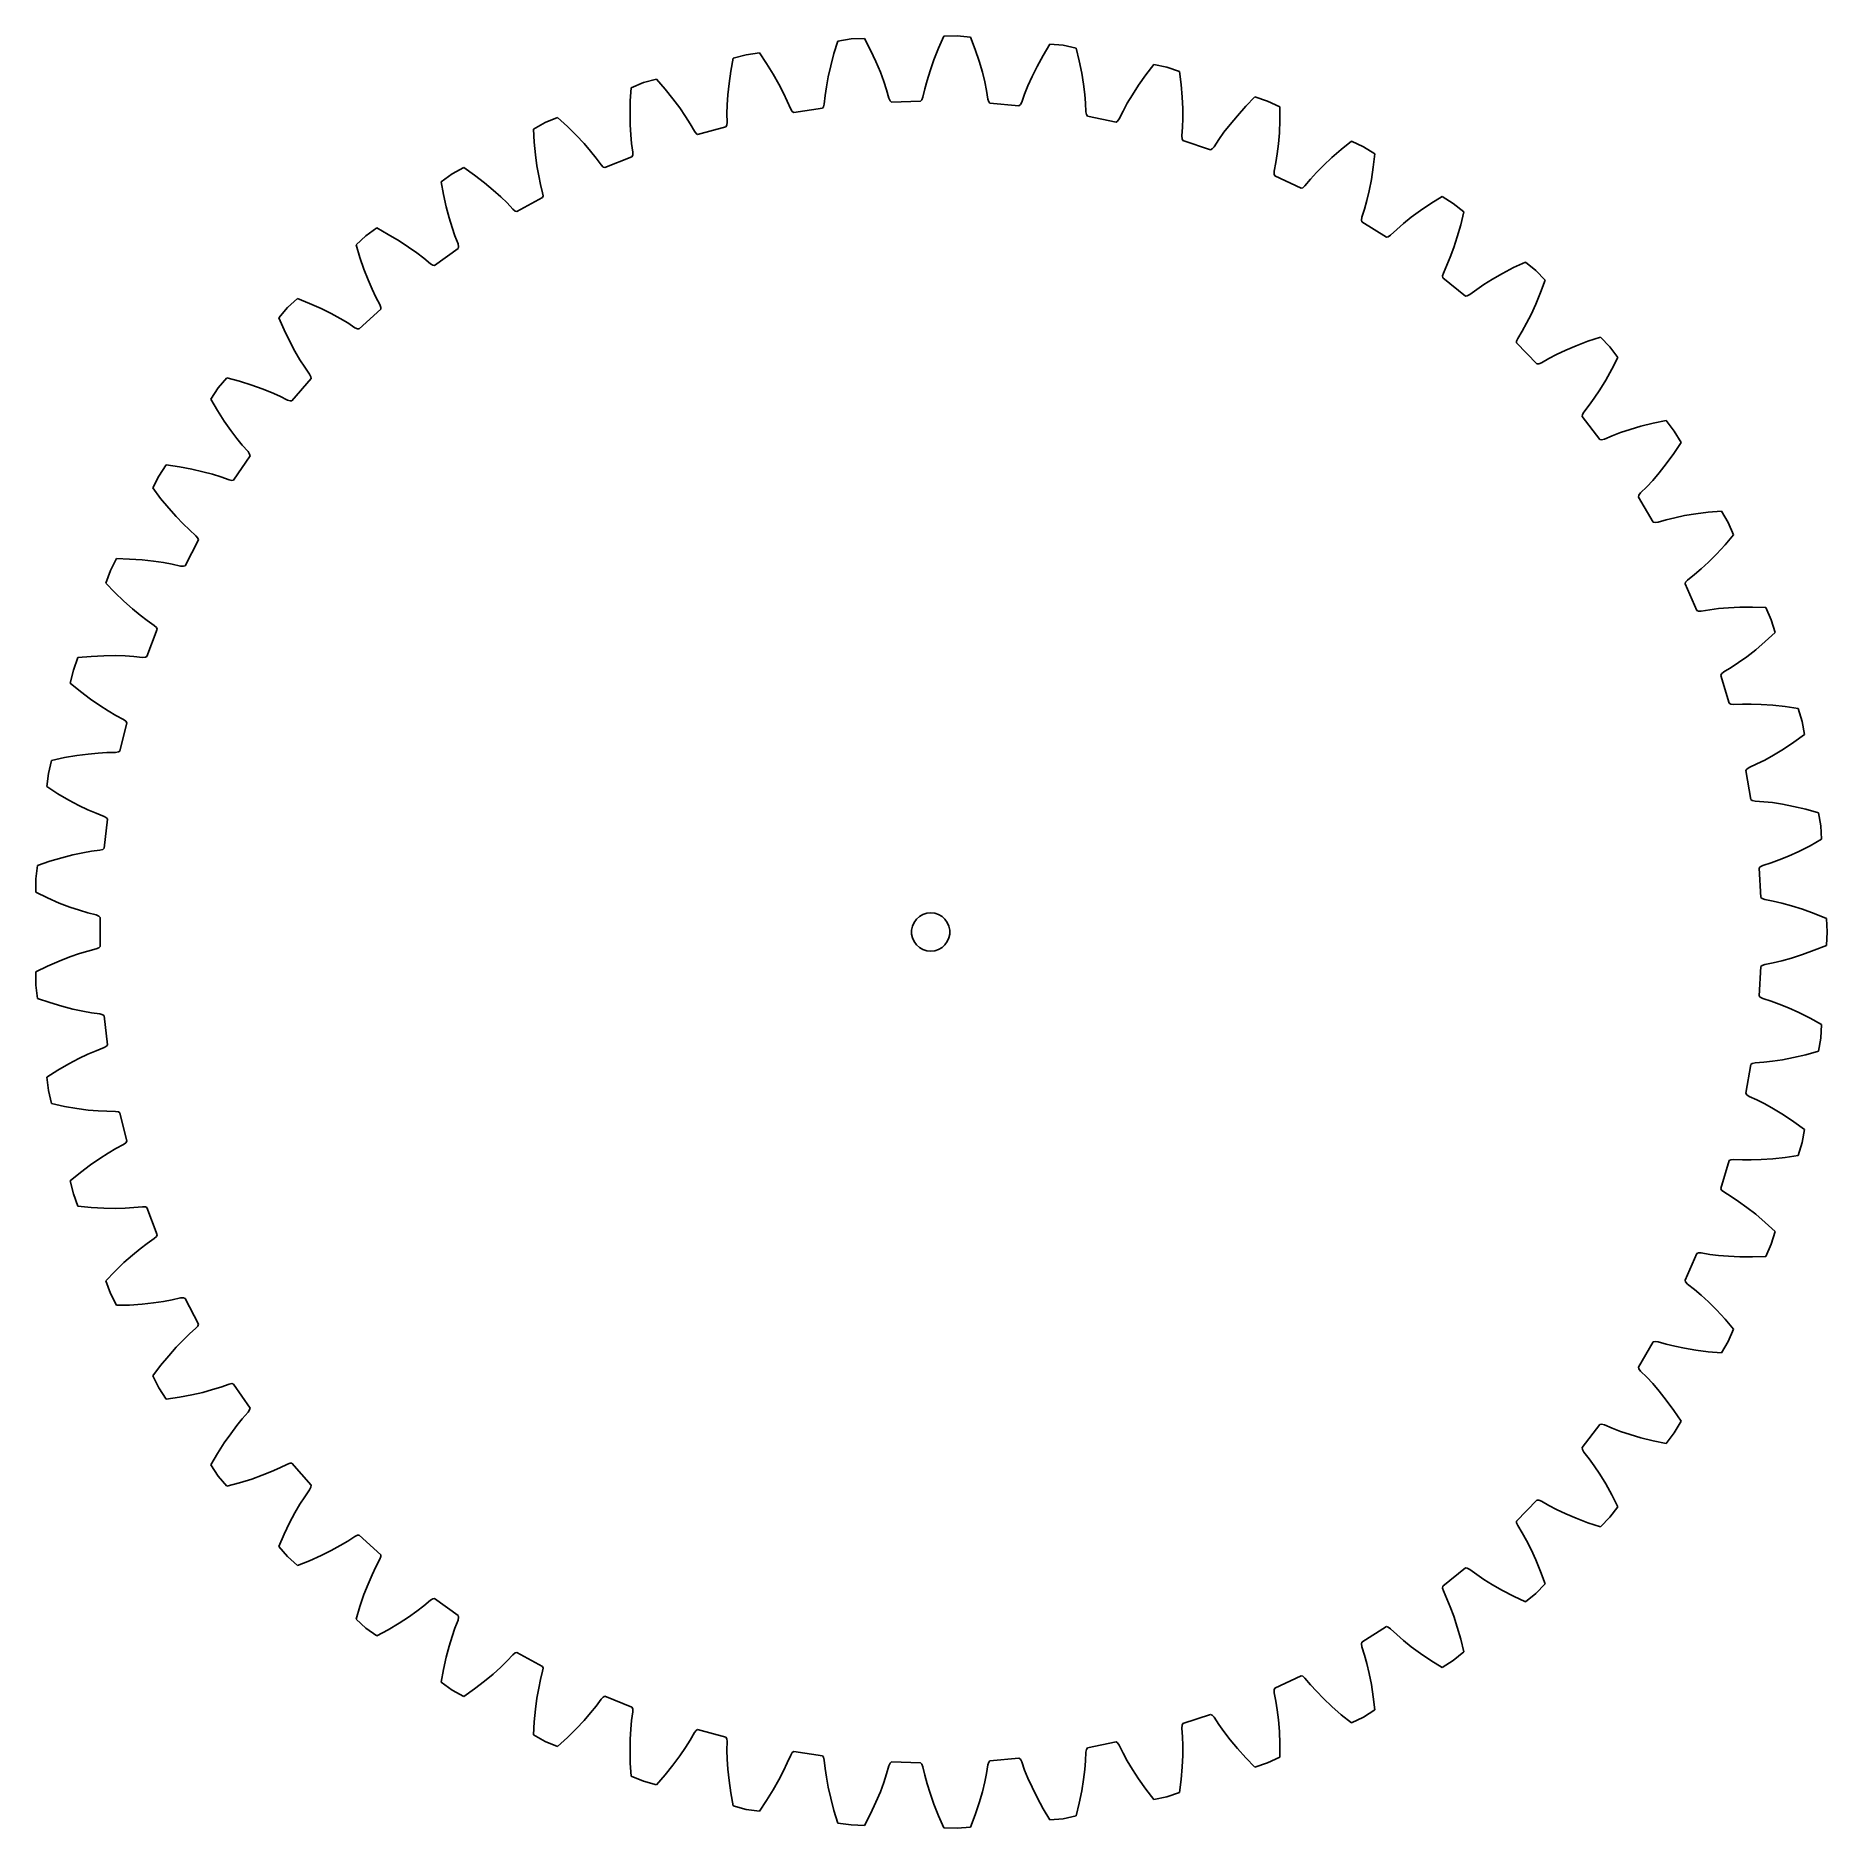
# Model space of a CAD drawing. Extents: x 0 to 140, y 0 to 140.
import ezdxf

# ---------------------------------------------------------------- set-up
doc = ezdxf.new("R2010")
doc.units = 0

msp = doc.modelspace()

# ---------------------------------------------------------------- linework, layer by layer
for p, q in [((71.98, 139.99), (70.94, 139.96)), ((73.02, 139.9), (71.98, 139.99)), ((56.52, 138.68), (55.48, 138.52)), ((57.09, 137.83), (56.52, 138.68)), ((62.35, 138.62), (62.1, 137.66)), ((62.65, 139.59), (62.35, 138.62)), ((63.69, 139.75), (62.65, 139.59)), ((64.73, 139.78), (63.69, 139.75)), ((65.2, 138.87), (64.73, 139.78)), ((65.62, 137.98), (65.2, 138.87)), ((70.52, 139.03), (70.15, 138.11)), ((70.94, 139.96), (70.52, 139.03)), ((73.38, 138.94), (73.02, 139.9)), ((73.69, 138.01), (73.38, 138.94)), ((79.2, 139.35), (78.68, 138.47)), ((80.24, 139.26), (79.2, 139.35)), ((81.27, 139.04), (80.24, 139.26)), ((81.51, 138.05), (81.27, 139.04)), ((54.29, 137.24), (54.15, 136.26)), ((54.47, 138.25), (54.29, 137.24)), ((55.48, 138.52), (54.47, 138.25)), ((57.61, 136.99), (57.09, 137.83)), ((62.1, 137.66), (61.9, 136.8)), ((65.97, 137.16), (65.62, 137.98)), ((69.86, 137.27), (69.63, 136.52)), ((70.15, 138.11), (69.86, 137.27)), ((73.94, 137.15), (73.69, 138.01)), ((78.21, 137.6), (77.82, 136.81)), ((78.68, 138.47), (78.21, 137.6)), ((81.71, 137.08), (81.51, 138.05)), ((87.34, 137.76), (86.72, 136.95)), ((88.36, 137.55), (87.34, 137.76)), ((89.35, 137.21), (88.36, 137.55)), ((89.48, 136.2), (89.35, 137.21)), ((46.51, 135.94), (46.44, 134.92)), ((47.48, 136.34), (46.51, 135.94)), ((48.49, 136.61), (47.48, 136.34)), ((49.16, 135.84), (48.49, 136.61)), ((49.77, 135.07), (49.16, 135.84)), ((54.15, 136.26), (54.06, 135.38)), ((58.05, 136.22), (57.61, 136.99)), ((58.41, 135.52), (58.05, 136.22)), ((61.76, 136.02), (61.66, 135.34)), ((61.9, 136.8), (61.76, 136.02)), ((66.24, 136.42), (65.97, 137.16)), ((66.46, 135.77), (66.24, 136.42)), ((69.45, 135.86), (69.3, 135.2)), ((69.63, 136.52), (69.45, 135.86)), ((74.12, 136.39), (73.94, 137.15)), ((74.26, 135.72), (74.12, 136.39)), ((77.5, 136.09), (77.24, 135.45)), ((77.82, 136.81), (77.5, 136.09)), ((81.85, 136.21), (81.71, 137.08)), ((81.95, 135.42), (81.85, 136.21)), ((86.15, 136.15), (85.66, 135.4)), ((86.72, 136.95), (86.15, 136.15)), ((89.56, 135.21), (89.48, 136.2)), ((46.44, 134.92), (46.42, 133.94)), ((50.3, 134.36), (49.77, 135.07)), ((54.01, 134.6), (53.99, 133.91)), ((54.06, 135.38), (54.01, 134.6)), ((58.7, 134.9), (58.41, 135.52)), ((58.97, 134.28), (58.7, 134.9)), ((61.54, 134.45), (61.45, 134.34)), ((61.59, 134.67), (61.54, 134.45)), ((61.66, 135.34), (61.59, 134.67)), ((66.64, 135.12), (66.46, 135.77)), ((66.74, 134.92), (66.64, 135.12)), ((66.84, 134.82), (66.74, 134.92)), ((69.12, 134.89), (66.84, 134.82)), ((69.22, 134.99), (69.12, 134.89)), ((69.3, 135.2), (69.22, 134.99)), ((74.37, 135.05), (74.26, 135.72)), ((74.44, 134.84), (74.37, 135.05)), ((74.53, 134.73), (74.44, 134.84)), ((76.8, 134.53), (74.53, 134.73)), ((76.91, 134.62), (76.8, 134.53)), ((77.02, 134.82), (76.91, 134.62)), ((77.24, 135.45), (77.02, 134.82)), ((82, 134.74), (81.95, 135.42)), ((82.03, 134.07), (82, 134.74)), ((85.26, 134.73), (84.93, 134.12)), ((85.66, 135.4), (85.26, 134.73)), ((89.6, 134.33), (89.56, 135.21)), ((94.52, 134.49), (93.86, 133.76)), ((95.23, 135.23), (94.52, 134.49)), ((96.22, 134.89), (95.23, 135.23)), ((97.17, 134.44), (96.22, 134.89)), ((97.17, 133.42), (97.17, 134.44)), ((39.79, 133.22), (38.87, 132.71)), ((40.76, 133.61), (39.79, 133.22)), ((41.52, 132.92), (40.76, 133.61)), ((46.42, 133.94), (46.44, 133.05)), ((46.44, 133.05), (46.48, 132.26)), ((50.74, 133.7), (50.3, 134.36)), ((51.11, 133.12), (50.74, 133.7)), ((51.44, 132.54), (51.11, 133.12)), ((53.97, 133.01), (53.9, 132.89)), ((54, 133.24), (53.97, 133.01)), ((53.99, 133.91), (54, 133.24)), ((59.09, 134.09), (58.97, 134.28)), ((59.2, 134), (59.09, 134.09)), ((61.45, 134.34), (59.2, 134)), ((82.08, 133.84), (82.03, 134.07)), ((82.16, 133.73), (82.08, 133.84)), ((84.38, 133.26), (82.16, 133.73)), ((84.5, 133.33), (84.38, 133.26)), ((84.63, 133.52), (84.5, 133.33)), ((84.93, 134.12), (84.63, 133.52)), ((89.58, 132.85), (89.6, 133.54)), ((89.6, 133.54), (89.6, 134.33)), ((93.29, 133.08), (92.81, 132.46)), ((93.86, 133.76), (93.29, 133.08)), ((97.14, 132.43), (97.17, 133.42)), ((38.87, 132.71), (38.93, 131.69)), ((38.93, 131.69), (39.02, 130.71)), ((42.22, 132.23), (41.52, 132.92)), ((42.83, 131.58), (42.22, 132.23)), ((46.48, 132.26), (46.54, 131.58)), ((51.58, 132.36), (51.44, 132.54)), ((51.7, 132.29), (51.58, 132.36)), ((53.9, 132.89), (51.7, 132.29)), ((89.53, 132.18), (89.58, 132.85)), ((89.54, 131.96), (89.53, 132.18)), ((89.61, 131.83), (89.54, 131.96)), ((91.76, 131.1), (89.61, 131.83)), ((92.41, 131.9), (92.04, 131.33)), ((92.81, 132.46), (92.41, 131.9)), ((97.07, 131.55), (97.14, 132.43)), ((102.77, 131.77), (101.97, 131.13)), ((103.71, 131.32), (102.77, 131.77)), ((39.02, 130.71), (39.14, 129.83)), ((43.34, 130.99), (42.83, 131.58)), ((43.77, 130.45), (43.34, 130.99)), ((44.17, 129.91), (43.77, 130.45)), ((46.57, 130.55), (44.46, 129.7)), ((46.54, 131.58), (46.64, 130.91)), ((46.63, 130.68), (46.57, 130.55)), ((46.64, 130.91), (46.63, 130.68)), ((91.89, 131.16), (91.76, 131.1)), ((92.04, 131.33), (91.89, 131.16)), ((96.87, 130.09), (96.98, 130.77)), ((96.98, 130.77), (97.07, 131.55)), ((101.23, 130.48), (100.58, 129.87)), ((101.97, 131.13), (101.23, 130.48)), ((104.6, 130.77), (103.71, 131.32)), ((104.48, 129.75), (104.6, 130.77)), ((32.52, 129.21), (31.67, 128.6)), ((33.44, 129.72), (32.52, 129.21)), ((34.27, 129.12), (33.44, 129.72)), ((35.05, 128.52), (34.27, 129.12)), ((39.14, 129.83), (39.28, 129.05)), ((39.28, 129.05), (39.43, 128.38)), ((44.33, 129.75), (44.17, 129.91)), ((44.46, 129.7), (44.33, 129.75)), ((96.73, 129.2), (96.74, 129.43)), ((96.78, 129.07), (96.73, 129.2)), ((96.74, 129.43), (96.87, 130.09)), ((98.84, 128.09), (96.78, 129.07)), ((99.57, 128.8), (99.14, 128.28)), ((100.03, 129.31), (99.57, 128.8)), ((100.58, 129.87), (100.03, 129.31)), ((104.33, 128.77), (104.48, 129.75)), ((31.67, 128.6), (31.85, 127.59)), ((31.85, 127.59), (32.06, 126.63)), ((35.73, 127.95), (35.05, 128.52)), ((36.32, 127.42), (35.73, 127.95)), ((36.81, 126.94), (36.32, 127.42)), ((39.43, 128.38), (39.59, 127.73)), ((39.62, 127.51), (39.58, 127.37)), ((39.59, 127.73), (39.62, 127.51)), ((98.97, 128.13), (98.84, 128.09)), ((99.14, 128.28), (98.97, 128.13)), ((103.98, 127.14), (104.16, 127.9)), ((104.16, 127.9), (104.33, 128.77)), ((109.85, 127.45), (108.98, 126.91)), ((110.73, 126.89), (109.85, 127.45)), ((32.06, 126.63), (32.28, 125.77)), ((37.27, 126.45), (36.81, 126.94)), ((37.45, 126.31), (37.27, 126.45)), ((37.58, 126.27), (37.45, 126.31)), ((39.58, 127.37), (37.58, 126.27)), ((103.58, 125.83), (103.79, 126.47)), ((103.79, 126.47), (103.98, 127.14)), ((108.16, 126.35), (107.45, 125.82)), ((108.98, 126.91), (108.16, 126.35)), ((111.54, 126.24), (110.73, 126.89)), ((111.31, 125.24), (111.54, 126.24)), ((26.63, 124.99), (25.78, 124.38)), ((27.53, 124.49), (26.63, 124.99)), ((32.28, 125.77), (32.51, 125.02)), ((32.51, 125.02), (32.73, 124.37)), ((103.55, 125.61), (103.58, 125.83)), ((103.58, 125.47), (103.55, 125.61)), ((105.51, 124.26), (103.58, 125.47)), ((106.32, 124.88), (105.83, 124.42)), ((106.84, 125.33), (106.32, 124.88)), ((107.45, 125.82), (106.84, 125.33)), ((111.04, 124.29), (111.31, 125.24)), ((25.78, 124.38), (25.01, 123.67)), ((25.01, 123.67), (25.31, 122.69)), ((28.38, 123.99), (27.53, 124.49)), ((29.12, 123.5), (28.38, 123.99)), ((29.76, 123.04), (29.12, 123.5)), ((33, 123.38), (31.15, 122.05)), ((32.73, 124.37), (32.98, 123.74)), ((32.98, 123.74), (33.03, 123.52)), ((33.03, 123.52), (33, 123.38)), ((105.64, 124.29), (105.51, 124.26)), ((105.83, 124.42), (105.64, 124.29)), ((110.49, 122.71), (110.77, 123.45)), ((110.77, 123.45), (111.04, 124.29)), ((25.31, 122.69), (25.63, 121.76)), ((30.3, 122.62), (29.76, 123.04)), ((30.82, 122.19), (30.3, 122.62)), ((31.01, 122.07), (30.82, 122.19)), ((31.15, 122.05), (31.01, 122.07)), ((109.95, 121.46), (110.23, 122.07)), ((110.23, 122.07), (110.49, 122.71)), ((115.43, 121.89), (114.56, 121.43)), ((116.36, 122.33), (115.43, 121.89)), ((117.17, 121.67), (116.36, 122.33)), ((25.63, 121.76), (25.95, 120.93)), ((25.95, 120.93), (26.26, 120.21)), ((109.89, 121.24), (109.95, 121.46)), ((109.9, 121.1), (109.89, 121.24)), ((111.67, 119.66), (109.9, 121.1)), ((113.12, 120.57), (112.56, 120.19)), ((113.79, 120.99), (113.12, 120.57)), ((114.56, 121.43), (113.79, 120.99)), ((117.9, 120.92), (117.17, 121.67)), ((117.55, 119.95), (117.9, 120.92)), ((20.43, 119.48), (19.66, 118.78)), ((21.38, 119.1), (20.43, 119.48)), ((22.28, 118.7), (21.38, 119.1)), ((26.26, 120.21), (26.56, 119.59)), ((26.56, 119.59), (26.88, 119)), ((26.88, 119), (26.96, 118.78)), ((111.81, 119.68), (111.67, 119.66)), ((112.01, 119.78), (111.81, 119.68)), ((112.56, 120.19), (112.01, 119.78)), ((116.8, 118.24), (117.17, 119.04)), ((117.17, 119.04), (117.55, 119.95)), ((19.66, 118.78), (18.98, 117.98)), ((18.98, 117.98), (19.39, 117.04)), ((23.08, 118.3), (22.28, 118.7)), ((23.77, 117.92), (23.08, 118.3)), ((24.36, 117.57), (23.77, 117.92)), ((26.95, 118.64), (25.27, 117.1)), ((26.96, 118.78), (26.95, 118.64)), ((116.44, 117.54), (116.8, 118.24)), ((19.39, 117.04), (19.82, 116.16)), ((24.92, 117.2), (24.36, 117.57)), ((25.13, 117.11), (24.92, 117.2)), ((25.27, 117.1), (25.13, 117.11)), ((115.67, 116.15), (115.76, 116.36)), ((115.76, 116.36), (116.11, 116.94)), ((116.11, 116.94), (116.44, 117.54)), ((122.22, 116.46), (121.25, 116.14)), ((122.95, 115.71), (122.22, 116.46)), ((19.82, 116.16), (20.23, 115.37)), ((20.23, 115.37), (20.63, 114.69)), ((115.67, 116.01), (115.67, 116.15)), ((117.25, 114.38), (115.67, 116.01)), ((118.8, 115.11), (118.19, 114.79)), ((119.51, 115.44), (118.8, 115.11)), ((120.33, 115.79), (119.51, 115.44)), ((121.25, 116.14), (120.33, 115.79)), ((123.59, 114.88), (122.95, 115.71)), ((123.12, 113.97), (123.59, 114.88)), ((20.63, 114.69), (21, 114.12)), ((21, 114.12), (21.39, 113.56)), ((21.39, 113.56), (21.49, 113.36)), ((117.4, 114.37), (117.25, 114.38)), ((117.61, 114.45), (117.4, 114.37)), ((118.19, 114.79), (117.61, 114.45)), ((122.64, 113.11), (123.12, 113.97)), ((14.24, 112.49), (13.66, 111.62)), ((14.93, 113.28), (14.24, 112.49)), ((15.91, 113.02), (14.93, 113.28)), ((16.86, 112.72), (15.91, 113.02)), ((17.69, 112.42), (16.86, 112.72)), ((18.42, 112.13), (17.69, 112.42)), ((19.05, 111.85), (18.42, 112.13)), ((21.5, 113.22), (20.01, 111.49)), ((21.49, 113.36), (21.5, 113.22)), ((121.74, 111.7), (122.18, 112.35)), ((122.18, 112.35), (122.64, 113.11)), ((13.66, 111.62), (14.18, 110.74)), ((14.18, 110.74), (14.71, 109.91)), ((19.65, 111.55), (19.05, 111.85)), ((19.87, 111.48), (19.65, 111.55)), ((20.01, 111.49), (19.87, 111.48)), ((120.81, 110.41), (120.92, 110.61)), ((120.92, 110.61), (121.34, 111.14)), ((121.34, 111.14), (121.74, 111.7)), ((14.71, 109.91), (15.22, 109.18)), ((120.79, 110.27), (120.81, 110.41)), ((122.17, 108.46), (120.79, 110.27)), ((124.54, 109.26), (123.79, 109.01)), ((125.39, 109.5), (124.54, 109.26)), ((126.35, 109.74), (125.39, 109.5)), ((127.35, 109.95), (126.35, 109.74)), ((127.99, 109.12), (127.35, 109.95)), ((15.22, 109.18), (15.69, 108.55)), ((15.69, 108.55), (16.13, 108.02)), ((16.13, 108.02), (16.58, 107.52)), ((122.31, 108.45), (122.17, 108.46)), ((122.53, 108.5), (122.31, 108.45)), ((123.15, 108.76), (122.53, 108.5)), ((123.79, 109.01), (123.15, 108.76)), ((127.95, 107.37), (128.52, 108.22)), ((128.52, 108.22), (127.99, 109.12)), ((10.19, 106.48), (9.61, 105.61)), ((11.21, 106.33), (10.19, 106.48)), ((16.73, 107.19), (15.45, 105.3)), ((16.58, 107.52), (16.7, 107.33)), ((16.7, 107.33), (16.73, 107.19)), ((126.82, 105.87), (127.37, 106.57)), ((127.37, 106.57), (127.95, 107.37)), ((9.61, 105.61), (9.13, 104.68)), ((12.18, 106.15), (11.21, 106.33)), ((13.04, 105.95), (12.18, 106.15)), ((13.8, 105.75), (13.04, 105.95)), ((14.46, 105.54), (13.8, 105.75)), ((15.09, 105.32), (14.46, 105.54)), ((15.31, 105.27), (15.09, 105.32)), ((15.45, 105.3), (15.31, 105.27)), ((125.84, 104.77), (126.31, 105.27)), ((126.31, 105.27), (126.82, 105.87)), ((9.13, 104.68), (9.75, 103.86)), ((9.75, 103.86), (10.38, 103.1)), ((125.2, 103.97), (125.23, 104.11)), ((126.35, 102.01), (125.2, 103.97)), ((125.23, 104.11), (125.36, 104.29)), ((125.36, 104.29), (125.84, 104.77)), ((10.38, 103.1), (10.97, 102.44)), ((10.97, 102.44), (11.51, 101.87)), ((128.03, 102.36), (127.36, 102.19)), ((128.8, 102.52), (128.03, 102.36)), ((129.68, 102.66), (128.8, 102.52)), ((130.65, 102.79), (129.68, 102.66)), ((131.67, 102.87), (130.65, 102.79)), ((132.21, 101.97), (131.67, 102.87)), ((11.51, 101.87), (12.01, 101.4)), ((12.01, 101.4), (12.51, 100.95)), ((12.51, 100.95), (12.66, 100.77)), ((126.49, 101.98), (126.35, 102.01)), ((126.72, 102.01), (126.49, 101.98)), ((127.36, 102.19), (126.72, 102.01)), ((131.96, 100.24), (132.63, 101.02)), ((132.63, 101.02), (132.21, 101.97)), ((12.7, 100.64), (11.66, 98.61)), ((12.66, 100.77), (12.7, 100.64)), ((130.66, 98.89), (131.29, 99.52)), ((131.29, 99.52), (131.96, 100.24)), ((5.82, 98.23), (5.46, 97.25)), ((6.3, 99.16), (5.82, 98.23)), ((7.32, 99.13), (6.3, 99.16)), ((8.31, 99.07), (7.32, 99.13)), ((9.19, 98.97), (8.31, 99.07)), ((9.97, 98.86), (9.19, 98.97)), ((10.64, 98.73), (9.97, 98.86)), ((11.3, 98.58), (10.64, 98.73)), ((11.53, 98.57), (11.3, 98.58)), ((11.66, 98.61), (11.53, 98.57)), ((129.56, 97.91), (130.08, 98.36)), ((130.08, 98.36), (130.66, 98.89)), ((5.46, 97.25), (6.17, 96.51)), ((128.83, 97.2), (128.88, 97.33)), ((129.74, 95.11), (128.83, 97.2)), ((128.88, 97.33), (129.03, 97.49)), ((129.03, 97.49), (129.56, 97.91)), ((6.17, 96.51), (6.88, 95.83)), ((6.88, 95.83), (7.54, 95.24)), ((7.54, 95.24), (8.15, 94.74)), ((131.45, 95.26), (130.77, 95.17)), ((132.23, 95.33), (131.45, 95.26)), ((133.12, 95.37), (132.23, 95.33)), ((134.11, 95.37), (133.12, 95.37)), ((135.13, 95.34), (134.11, 95.37)), ((135.55, 94.38), (135.13, 95.34)), ((8.15, 94.74), (8.7, 94.33)), ((8.7, 94.33), (9.25, 93.94)), ((9.25, 93.94), (9.42, 93.79)), ((129.88, 95.06), (129.74, 95.11)), ((130.1, 95.06), (129.88, 95.06)), ((130.77, 95.17), (130.1, 95.06)), ((135.86, 93.38), (135.55, 94.38)), ((9.48, 93.66), (8.68, 91.52)), ((9.42, 93.79), (9.48, 93.66)), ((134.35, 92.05), (135.1, 92.69)), ((135.1, 92.69), (135.86, 93.38)), ((3.29, 91.43), (2.93, 90.45)), ((4.31, 91.52), (3.29, 91.43)), ((5.3, 91.58), (4.31, 91.52)), ((6.19, 91.59), (5.3, 91.58)), ((6.97, 91.57), (6.19, 91.59)), ((7.66, 91.52), (6.97, 91.57)), ((8.33, 91.45), (7.66, 91.52)), ((8.56, 91.46), (8.33, 91.45)), ((8.68, 91.52), (8.56, 91.46)), ((132.44, 90.66), (133.02, 91.04)), ((133.02, 91.04), (133.65, 91.5)), ((133.65, 91.5), (134.35, 92.05)), ((2.93, 90.45), (2.68, 89.43)), ((131.63, 90.04), (131.69, 90.16)), ((132.29, 87.86), (131.63, 90.04)), ((131.69, 90.16), (131.87, 90.31)), ((131.87, 90.31), (132.44, 90.66)), ((2.68, 89.43), (3.48, 88.79)), ((3.48, 88.79), (4.27, 88.19)), ((4.27, 88.19), (4.99, 87.69)), ((4.99, 87.69), (5.66, 87.26)), ((5.66, 87.26), (6.25, 86.92)), ((6.25, 86.92), (6.85, 86.6)), ((132.42, 87.79), (132.29, 87.86)), ((132.64, 87.77), (132.42, 87.79)), ((133.32, 87.8), (132.64, 87.77)), ((134, 87.8), (133.32, 87.8)), ((134.79, 87.78), (134, 87.8)), ((135.68, 87.71), (134.79, 87.78)), ((136.66, 87.6), (135.68, 87.71)), ((137.67, 87.45), (136.66, 87.6)), ((137.97, 86.45), (137.67, 87.45)), ((7.1, 86.34), (6.57, 84.13)), ((6.85, 86.6), (7.03, 86.47)), ((7.03, 86.47), (7.1, 86.34)), ((137.33, 84.82), (138.16, 85.42)), ((138.16, 85.42), (137.97, 86.45)), ((5.55, 84.01), (4.86, 83.97)), ((6.22, 84.02), (5.55, 84.01)), ((6.45, 84.06), (6.22, 84.02)), ((6.57, 84.13), (6.45, 84.06)), ((135.75, 83.81), (136.51, 84.27)), ((136.51, 84.27), (137.33, 84.82)), ((1.23, 83.4), (0.98, 82.38)), ((2.23, 83.62), (1.23, 83.4)), ((3.2, 83.78), (2.23, 83.62)), ((4.08, 83.9), (3.2, 83.78)), ((4.86, 83.97), (4.08, 83.9)), ((133.57, 82.6), (133.65, 82.71)), ((133.65, 82.71), (133.84, 82.84)), ((133.84, 82.84), (134.45, 83.12)), ((134.45, 83.12), (135.06, 83.43)), ((135.06, 83.43), (135.75, 83.81)), ((0.98, 82.38), (0.86, 81.35)), ((0.86, 81.35), (1.72, 80.8)), ((133.97, 80.35), (133.57, 82.6)), ((1.72, 80.8), (2.57, 80.3)), ((2.57, 80.3), (3.36, 79.88)), ((3.36, 79.88), (4.07, 79.54)), ((134.08, 80.27), (133.97, 80.35)), ((134.31, 80.22), (134.08, 80.27)), ((134.98, 80.17), (134.31, 80.22)), ((135.66, 80.1), (134.98, 80.17)), ((136.44, 79.98), (135.66, 80.1)), ((137.31, 79.81), (136.44, 79.98)), ((138.27, 79.58), (137.31, 79.81)), ((4.07, 79.54), (4.7, 79.27)), ((4.7, 79.27), (5.33, 79.03)), ((5.33, 79.03), (5.52, 78.91)), ((5.61, 78.8), (5.34, 76.54)), ((5.52, 78.91), (5.61, 78.8)), ((139.26, 79.31), (138.27, 79.58)), ((139.44, 78.28), (139.26, 79.31)), ((138.61, 76.74), (139.5, 77.24)), ((139.5, 77.24), (139.44, 78.28)), ((2.04, 75.8), (1.09, 75.52)), ((2.9, 76.02), (2.04, 75.8)), ((3.67, 76.18), (2.9, 76.02)), ((4.34, 76.3), (3.67, 76.18)), ((5.01, 76.39), (4.34, 76.3)), ((5.23, 76.45), (5.01, 76.39)), ((5.34, 76.54), (5.23, 76.45)), ((135.55, 75.39), (136.19, 75.63)), ((136.19, 75.63), (136.92, 75.93)), ((136.92, 75.93), (137.73, 76.29)), ((137.73, 76.29), (138.61, 76.74)), ((0.12, 75.18), (0, 74.15)), ((1.09, 75.52), (0.12, 75.18)), ((134.61, 74.98), (134.7, 75.08)), ((134.74, 72.7), (134.61, 74.98)), ((134.7, 75.08), (134.91, 75.19)), ((134.91, 75.19), (135.55, 75.39)), ((0, 74.15), (0, 73.1)), ((0, 73.1), (0.92, 72.66)), ((0.92, 72.66), (1.83, 72.26)), ((1.83, 72.26), (2.66, 71.94)), ((2.66, 71.94), (3.4, 71.69)), ((3.4, 71.69), (4.06, 71.49)), ((4.06, 71.49), (4.71, 71.33)), ((69.3, 71.37), (69.59, 71.46)), ((69.59, 71.46), (69.91, 71.5)), ((69.91, 71.5), (70.22, 71.46)), ((70.22, 71.46), (70.52, 71.37)), ((134.85, 72.61), (134.74, 72.7)), ((135.06, 72.53), (134.85, 72.61)), ((135.72, 72.41), (135.06, 72.53)), ((136.39, 72.25), (135.72, 72.41)), ((137.15, 72.04), (136.39, 72.25)), ((138, 71.77), (137.15, 72.04)), ((138.92, 71.43), (138, 71.77)), ((139.87, 71.04), (138.92, 71.43)), ((4.71, 71.33), (4.92, 71.24)), ((4.92, 71.24), (5.02, 71.14)), ((5.02, 71.14), (5.02, 68.86)), ((68.41, 70.15), (68.48, 70.46)), ((68.41, 69.84), (68.41, 70.15)), ((68.48, 70.46), (68.61, 70.75)), ((68.61, 70.75), (68.79, 71)), ((68.79, 71), (69.02, 71.21)), ((69.02, 71.21), (69.3, 71.37)), ((70.52, 71.37), (70.79, 71.21)), ((70.79, 71.21), (71.02, 71)), ((71.02, 71), (71.2, 70.75)), ((71.2, 70.75), (71.33, 70.46)), ((71.33, 70.46), (71.4, 70.15)), ((71.4, 70.15), (71.4, 69.84)), ((139.93, 70), (139.87, 71.04)), ((139.87, 68.95), (139.93, 70)), ((4.71, 68.67), (4.06, 68.5)), ((4.92, 68.76), (4.71, 68.67)), ((5.02, 68.86), (4.92, 68.76)), ((68.48, 69.53), (68.41, 69.84)), ((68.61, 69.25), (68.48, 69.53)), ((68.79, 68.99), (68.61, 69.25)), ((69.02, 68.78), (68.79, 68.99)), ((69.3, 68.63), (69.02, 68.78)), ((69.59, 68.53), (69.3, 68.63)), ((70.52, 68.63), (70.22, 68.53)), ((70.79, 68.78), (70.52, 68.63)), ((71.02, 68.99), (70.79, 68.78)), ((71.2, 69.25), (71.02, 68.99)), ((71.33, 69.53), (71.2, 69.25)), ((71.4, 69.84), (71.33, 69.53)), ((138.92, 68.57), (139.87, 68.95)), ((0.92, 67.34), (0, 66.89)), ((1.83, 67.73), (0.92, 67.34)), ((2.66, 68.05), (1.83, 67.73)), ((3.4, 68.31), (2.66, 68.05)), ((4.06, 68.5), (3.4, 68.31)), ((69.91, 68.5), (69.59, 68.53)), ((70.22, 68.53), (69.91, 68.5)), ((134.61, 65.02), (134.74, 67.29)), ((134.74, 67.29), (134.85, 67.38)), ((134.85, 67.38), (135.06, 67.46)), ((135.06, 67.46), (135.72, 67.59)), ((135.72, 67.59), (136.39, 67.75)), ((136.39, 67.75), (137.15, 67.96)), ((137.15, 67.96), (138, 68.23)), ((138, 68.23), (138.92, 68.57)), ((0, 66.89), (0, 65.85)), ((0, 65.85), (0.12, 64.81)), ((0.12, 64.81), (1.09, 64.48)), ((1.09, 64.48), (2.04, 64.2)), ((134.7, 64.91), (134.61, 65.02)), ((134.91, 64.81), (134.7, 64.91)), ((135.55, 64.6), (134.91, 64.81)), ((136.19, 64.37), (135.55, 64.6)), ((2.04, 64.2), (2.9, 63.98)), ((2.9, 63.98), (3.67, 63.81)), ((3.67, 63.81), (4.34, 63.69)), ((4.34, 63.69), (5.01, 63.61)), ((5.01, 63.61), (5.23, 63.54)), ((5.23, 63.54), (5.34, 63.45)), ((5.34, 63.45), (5.61, 61.19)), ((136.92, 64.07), (136.19, 64.37)), ((137.73, 63.7), (136.92, 64.07)), ((138.61, 63.26), (137.73, 63.7)), ((139.5, 62.76), (138.61, 63.26)), ((139.26, 60.69), (139.44, 61.71)), ((139.44, 61.71), (139.5, 62.76)), ((4.07, 60.45), (3.36, 60.11)), ((4.7, 60.72), (4.07, 60.45)), ((5.33, 60.97), (4.7, 60.72)), ((5.52, 61.08), (5.33, 60.97)), ((5.61, 61.19), (5.52, 61.08)), ((137.31, 60.19), (138.27, 60.41)), ((138.27, 60.41), (139.26, 60.69)), ((1.72, 59.2), (0.86, 58.65)), ((2.57, 59.69), (1.72, 59.2)), ((3.36, 60.11), (2.57, 59.69)), ((133.57, 57.4), (133.97, 59.64)), ((133.97, 59.64), (134.08, 59.72)), ((134.08, 59.72), (134.31, 59.77)), ((134.31, 59.77), (134.98, 59.82)), ((134.98, 59.82), (135.66, 59.9)), ((135.66, 59.9), (136.44, 60.02)), ((136.44, 60.02), (137.31, 60.19)), ((0.86, 58.65), (0.98, 57.61)), ((0.98, 57.61), (1.23, 56.59)), ((133.65, 57.28), (133.57, 57.4)), ((1.23, 56.59), (2.23, 56.38)), ((2.23, 56.38), (3.2, 56.21)), ((3.2, 56.21), (4.08, 56.09)), ((4.08, 56.09), (4.86, 56.02)), ((4.86, 56.02), (5.55, 55.99)), ((133.84, 57.16), (133.65, 57.28)), ((134.45, 56.88), (133.84, 57.16)), ((135.06, 56.57), (134.45, 56.88)), ((135.75, 56.19), (135.06, 56.57)), ((136.51, 55.72), (135.75, 56.19)), ((5.55, 55.99), (6.22, 55.98)), ((6.22, 55.98), (6.45, 55.94)), ((6.45, 55.94), (6.57, 55.86)), ((6.57, 55.86), (7.1, 53.65)), ((137.33, 55.18), (136.51, 55.72)), ((138.16, 54.58), (137.33, 55.18)), ((6.85, 53.39), (6.25, 53.08)), ((7.03, 53.53), (6.85, 53.39)), ((7.1, 53.65), (7.03, 53.53)), ((137.67, 52.55), (137.97, 53.55)), ((137.97, 53.55), (138.16, 54.58)), ((4.27, 51.8), (3.48, 51.21)), ((4.99, 52.31), (4.27, 51.8)), ((5.66, 52.73), (4.99, 52.31)), ((6.25, 53.08), (5.66, 52.73)), ((131.63, 49.96), (132.29, 52.14)), ((132.29, 52.14), (132.42, 52.2)), ((132.42, 52.2), (132.64, 52.23)), ((132.64, 52.23), (133.32, 52.2)), ((133.32, 52.2), (134, 52.19)), ((134, 52.19), (134.79, 52.22)), ((134.79, 52.22), (135.68, 52.28)), ((135.68, 52.28), (136.66, 52.39)), ((136.66, 52.39), (137.67, 52.55)), ((3.48, 51.21), (2.68, 50.56)), ((2.68, 50.56), (2.93, 49.55)), ((2.93, 49.55), (3.29, 48.57)), ((131.69, 49.83), (131.63, 49.96)), ((131.87, 49.69), (131.69, 49.83)), ((132.44, 49.34), (131.87, 49.69)), ((133.02, 48.96), (132.44, 49.34)), ((3.29, 48.57), (4.31, 48.47)), ((4.31, 48.47), (5.3, 48.42)), ((5.3, 48.42), (6.19, 48.41)), ((6.19, 48.41), (6.97, 48.43)), ((6.97, 48.43), (7.66, 48.47)), ((7.66, 48.47), (8.33, 48.54)), ((8.33, 48.54), (8.56, 48.53)), ((8.56, 48.53), (8.68, 48.47)), ((8.68, 48.47), (9.48, 46.34)), ((133.65, 48.49), (133.02, 48.96)), ((134.35, 47.95), (133.65, 48.49)), ((135.1, 47.31), (134.35, 47.95)), ((9.42, 46.21), (9.25, 46.05)), ((9.48, 46.34), (9.42, 46.21)), ((135.86, 46.61), (135.1, 47.31)), ((135.55, 45.61), (135.86, 46.61)), ((8.15, 45.25), (7.54, 44.76)), ((8.7, 45.67), (8.15, 45.25)), ((9.25, 46.05), (8.7, 45.67)), ((128.83, 42.8), (129.74, 44.88)), ((129.74, 44.88), (129.88, 44.93)), ((129.88, 44.93), (130.1, 44.93)), ((130.1, 44.93), (130.77, 44.82)), ((130.77, 44.82), (131.45, 44.74)), ((135.13, 44.66), (135.55, 45.61)), ((6.17, 43.48), (5.46, 42.75)), ((6.88, 44.17), (6.17, 43.48)), ((7.54, 44.76), (6.88, 44.17)), ((131.45, 44.74), (132.23, 44.67)), ((132.23, 44.67), (133.12, 44.63)), ((133.12, 44.63), (134.11, 44.62)), ((134.11, 44.62), (135.13, 44.66)), ((5.46, 42.75), (5.82, 41.77)), ((128.88, 42.67), (128.83, 42.8)), ((129.03, 42.5), (128.88, 42.67)), ((129.56, 42.08), (129.03, 42.5)), ((130.08, 41.64), (129.56, 42.08)), ((5.82, 41.77), (6.3, 40.84)), ((6.3, 40.84), (7.32, 40.86)), ((7.32, 40.86), (8.31, 40.93)), ((8.31, 40.93), (9.19, 41.02)), ((9.19, 41.02), (9.97, 41.14)), ((9.97, 41.14), (10.64, 41.26)), ((10.64, 41.26), (11.3, 41.41)), ((11.3, 41.41), (11.53, 41.43)), ((11.53, 41.43), (11.66, 41.38)), ((11.66, 41.38), (12.7, 39.36)), ((130.66, 41.11), (130.08, 41.64)), ((131.29, 40.48), (130.66, 41.11)), ((12.66, 39.22), (12.51, 39.05)), ((12.7, 39.36), (12.66, 39.22)), ((131.96, 39.76), (131.29, 40.48)), ((132.63, 38.98), (131.96, 39.76)), ((11.51, 38.12), (10.97, 37.56)), ((12.01, 38.6), (11.51, 38.12)), ((12.51, 39.05), (12.01, 38.6)), ((125.2, 36.02), (126.35, 37.98)), ((126.35, 37.98), (126.49, 38.02)), ((126.49, 38.02), (126.72, 37.99)), ((126.72, 37.99), (127.36, 37.8)), ((127.36, 37.8), (128.03, 37.64)), ((131.67, 37.12), (132.21, 38.02)), ((132.21, 38.02), (132.63, 38.98)), ((10.38, 36.89), (9.75, 36.13)), ((10.97, 37.56), (10.38, 36.89)), ((128.03, 37.64), (128.8, 37.48)), ((128.8, 37.48), (129.68, 37.33)), ((129.68, 37.33), (130.65, 37.21)), ((130.65, 37.21), (131.67, 37.12)), ((9.75, 36.13), (9.13, 35.32)), ((9.13, 35.32), (9.61, 34.39)), ((125.23, 35.88), (125.2, 36.02)), ((125.36, 35.7), (125.23, 35.88)), ((125.84, 35.23), (125.36, 35.7)), ((126.31, 34.72), (125.84, 35.23)), ((9.61, 34.39), (10.19, 33.52)), ((10.19, 33.52), (11.21, 33.67)), ((11.21, 33.67), (12.18, 33.85)), ((12.18, 33.85), (13.04, 34.04)), ((13.04, 34.04), (13.8, 34.25)), ((13.8, 34.25), (14.46, 34.45)), ((14.46, 34.45), (15.09, 34.68)), ((15.09, 34.68), (15.31, 34.72)), ((15.31, 34.72), (15.45, 34.69)), ((15.45, 34.69), (16.73, 32.81)), ((126.82, 34.12), (126.31, 34.72)), ((127.37, 33.43), (126.82, 34.12)), ((16.58, 32.48), (16.13, 31.97)), ((16.7, 32.67), (16.58, 32.48)), ((16.73, 32.81), (16.7, 32.67)), ((127.95, 32.63), (127.37, 33.43)), ((128.52, 31.78), (127.95, 32.63)), ((15.22, 30.81), (14.71, 30.09)), ((15.69, 31.44), (15.22, 30.81)), ((16.13, 31.97), (15.69, 31.44)), ((120.79, 29.72), (122.17, 31.53)), ((122.17, 31.53), (122.31, 31.55)), ((122.31, 31.55), (122.53, 31.49)), ((122.53, 31.49), (123.15, 31.23)), ((123.15, 31.23), (123.79, 30.99)), ((123.79, 30.99), (124.54, 30.74)), ((127.35, 30.05), (127.99, 30.88)), ((127.99, 30.88), (128.52, 31.78)), ((14.71, 30.09), (14.18, 29.26)), ((120.81, 29.58), (120.79, 29.72)), ((120.92, 29.38), (120.81, 29.58)), ((124.54, 30.74), (125.39, 30.49)), ((125.39, 30.49), (126.35, 30.25)), ((126.35, 30.25), (127.35, 30.05)), ((14.18, 29.26), (13.66, 28.37)), ((13.66, 28.37), (14.24, 27.5)), ((18.42, 27.86), (19.05, 28.15)), ((19.05, 28.15), (19.65, 28.44)), ((19.65, 28.44), (19.87, 28.51)), ((19.87, 28.51), (20.01, 28.5)), ((20.01, 28.5), (21.5, 26.78)), ((121.34, 28.85), (120.92, 29.38)), ((121.74, 28.3), (121.34, 28.85)), ((122.18, 27.64), (121.74, 28.3)), ((14.24, 27.5), (14.93, 26.71)), ((14.93, 26.71), (15.91, 26.98)), ((15.91, 26.98), (16.86, 27.27)), ((16.86, 27.27), (17.69, 27.57)), ((17.69, 27.57), (18.42, 27.86)), ((21.49, 26.64), (21.39, 26.43)), ((21.5, 26.78), (21.49, 26.64)), ((122.64, 26.89), (122.18, 27.64)), ((123.12, 26.03), (122.64, 26.89)), ((20.63, 25.3), (20.23, 24.62)), ((21, 25.88), (20.63, 25.3)), ((21.39, 26.43), (21, 25.88)), ((115.67, 23.98), (117.25, 25.62)), ((117.25, 25.62), (117.4, 25.62)), ((117.4, 25.62), (117.61, 25.54)), ((117.61, 25.54), (118.19, 25.21)), ((118.19, 25.21), (118.8, 24.89)), ((123.59, 25.11), (123.12, 26.03)), ((19.82, 23.84), (19.39, 22.95)), ((20.23, 24.62), (19.82, 23.84)), ((115.67, 23.84), (115.67, 23.98)), ((115.76, 23.63), (115.67, 23.84)), ((118.8, 24.89), (119.51, 24.55)), ((119.51, 24.55), (120.33, 24.21)), ((120.33, 24.21), (121.25, 23.86)), ((121.25, 23.86), (122.22, 23.53)), ((122.22, 23.53), (122.95, 24.28)), ((122.95, 24.28), (123.59, 25.11)), ((19.39, 22.95), (18.98, 22.01)), ((23.77, 22.07), (24.36, 22.42)), ((24.36, 22.42), (24.92, 22.79)), ((24.92, 22.79), (25.13, 22.89)), ((25.13, 22.89), (25.27, 22.89)), ((25.27, 22.89), (26.95, 21.35)), ((116.11, 23.06), (115.76, 23.63)), ((116.44, 22.46), (116.11, 23.06)), ((116.8, 21.76), (116.44, 22.46)), ((18.98, 22.01), (19.66, 21.22)), ((19.66, 21.22), (20.43, 20.51)), ((21.38, 20.89), (22.28, 21.3)), ((22.28, 21.3), (23.08, 21.69)), ((23.08, 21.69), (23.77, 22.07)), ((26.96, 21.21), (26.88, 21)), ((26.95, 21.35), (26.96, 21.21)), ((117.17, 20.95), (116.8, 21.76)), ((20.43, 20.51), (21.38, 20.89)), ((26.26, 19.79), (25.95, 19.06)), ((26.56, 20.4), (26.26, 19.79)), ((26.88, 21), (26.56, 20.4)), ((109.9, 18.9), (111.67, 20.33)), ((111.67, 20.33), (111.81, 20.32)), ((111.81, 20.32), (112.01, 20.21)), ((112.01, 20.21), (112.56, 19.81)), ((112.56, 19.81), (113.12, 19.42)), ((117.55, 20.04), (117.17, 20.95)), ((117.9, 19.08), (117.55, 20.04)), ((25.63, 18.24), (25.31, 17.31)), ((25.95, 19.06), (25.63, 18.24)), ((109.89, 18.75), (109.9, 18.9)), ((109.95, 18.54), (109.89, 18.75)), ((110.23, 17.92), (109.95, 18.54)), ((113.12, 19.42), (113.79, 19)), ((113.79, 19), (114.56, 18.56)), ((114.56, 18.56), (115.43, 18.11)), ((116.36, 17.67), (117.17, 18.33)), ((117.17, 18.33), (117.9, 19.08)), ((25.31, 17.31), (25.01, 16.32)), ((29.12, 16.49), (29.76, 16.95)), ((29.76, 16.95), (30.3, 17.37)), ((30.3, 17.37), (30.82, 17.8)), ((30.82, 17.8), (31.01, 17.92)), ((31.01, 17.92), (31.15, 17.94)), ((31.15, 17.94), (33, 16.62)), ((110.49, 17.29), (110.23, 17.92)), ((110.77, 16.55), (110.49, 17.29)), ((115.43, 18.11), (116.36, 17.67)), ((25.01, 16.32), (25.78, 15.62)), ((25.78, 15.62), (26.63, 15.01)), ((26.63, 15.01), (27.53, 15.5)), ((27.53, 15.5), (28.38, 16.01)), ((28.38, 16.01), (29.12, 16.49)), ((32.73, 15.63), (32.51, 14.98)), ((32.98, 16.25), (32.73, 15.63)), ((33.03, 16.48), (32.98, 16.25)), ((33, 16.62), (33.03, 16.48)), ((103.58, 14.52), (105.51, 15.74)), ((105.51, 15.74), (105.64, 15.71)), ((105.64, 15.71), (105.83, 15.58)), ((105.83, 15.58), (106.32, 15.12)), ((111.04, 15.71), (110.77, 16.55)), ((111.31, 14.76), (111.04, 15.71)), ((32.28, 14.22), (32.06, 13.36)), ((32.51, 14.98), (32.28, 14.22)), ((103.55, 14.39), (103.58, 14.52)), ((103.58, 14.16), (103.55, 14.39)), ((103.79, 13.52), (103.58, 14.16)), ((106.32, 15.12), (106.84, 14.66)), ((106.84, 14.66), (107.45, 14.17)), ((107.45, 14.17), (108.16, 13.64)), ((111.54, 13.76), (111.31, 14.76)), ((32.06, 13.36), (31.85, 12.4)), ((36.32, 12.57), (36.81, 13.06)), ((36.81, 13.06), (37.27, 13.55)), ((37.27, 13.55), (37.45, 13.69)), ((37.45, 13.69), (37.58, 13.72)), ((37.58, 13.72), (39.58, 12.63)), ((39.58, 12.63), (39.62, 12.49)), ((103.98, 12.86), (103.79, 13.52)), ((104.16, 12.09), (103.98, 12.86)), ((108.16, 13.64), (108.98, 13.09)), ((108.98, 13.09), (109.85, 12.54)), ((109.85, 12.54), (110.73, 13.1)), ((110.73, 13.1), (111.54, 13.76)), ((31.85, 12.4), (31.67, 11.39)), ((31.67, 11.39), (32.52, 10.78)), ((34.27, 10.87), (35.05, 11.47)), ((35.05, 11.47), (35.73, 12.04)), ((35.73, 12.04), (36.32, 12.57)), ((39.43, 11.61), (39.28, 10.94)), ((39.59, 12.26), (39.43, 11.61)), ((39.62, 12.49), (39.59, 12.26)), ((96.78, 10.93), (98.84, 11.91)), ((98.84, 11.91), (98.97, 11.86)), ((98.97, 11.86), (99.14, 11.71)), ((99.14, 11.71), (99.57, 11.2)), ((104.33, 11.22), (104.16, 12.09)), ((104.48, 10.25), (104.33, 11.22)), ((32.52, 10.78), (33.44, 10.28)), ((33.44, 10.28), (34.27, 10.87)), ((39.14, 10.16), (39.02, 9.29)), ((39.28, 10.94), (39.14, 10.16)), ((43.77, 9.54), (44.17, 10.08)), ((44.17, 10.08), (44.33, 10.24)), ((44.33, 10.24), (44.46, 10.3)), ((44.46, 10.3), (46.57, 9.44)), ((96.73, 10.8), (96.78, 10.93)), ((96.74, 10.57), (96.73, 10.8)), ((96.87, 9.91), (96.74, 10.57)), ((96.98, 9.23), (96.87, 9.91)), ((99.57, 11.2), (100.03, 10.69)), ((100.03, 10.69), (100.58, 10.12)), ((100.58, 10.12), (101.23, 9.51)), ((104.6, 9.23), (104.48, 10.25)), ((39.02, 9.29), (38.93, 8.3)), ((42.22, 7.76), (42.83, 8.41)), ((42.83, 8.41), (43.34, 9)), ((43.34, 9), (43.77, 9.54)), ((46.54, 8.42), (46.48, 7.73)), ((46.64, 9.08), (46.54, 8.42)), ((46.57, 9.44), (46.63, 9.31)), ((46.63, 9.31), (46.64, 9.08)), ((89.61, 8.17), (91.76, 8.89)), ((91.76, 8.89), (91.89, 8.83)), ((91.89, 8.83), (92.04, 8.66)), ((92.04, 8.66), (92.41, 8.1)), ((97.07, 8.45), (96.98, 9.23)), ((97.14, 7.56), (97.07, 8.45)), ((101.23, 9.51), (101.97, 8.86)), ((101.97, 8.86), (102.77, 8.22)), ((102.77, 8.22), (103.71, 8.67)), ((103.71, 8.67), (104.6, 9.23)), ((38.93, 8.3), (38.87, 7.28)), ((38.87, 7.28), (39.79, 6.78)), ((40.76, 6.38), (41.52, 7.07)), ((41.52, 7.07), (42.22, 7.76)), ((46.48, 7.73), (46.44, 6.95)), ((51.11, 6.87), (51.44, 7.46)), ((51.44, 7.46), (51.58, 7.64)), ((51.58, 7.64), (51.7, 7.71)), ((51.7, 7.71), (53.9, 7.11)), ((53.9, 7.11), (53.97, 6.98)), ((89.53, 7.81), (89.54, 8.04)), ((89.58, 7.14), (89.53, 7.81)), ((89.54, 8.04), (89.61, 8.17)), ((89.6, 6.45), (89.58, 7.14)), ((92.41, 8.1), (92.81, 7.54)), ((92.81, 7.54), (93.29, 6.91)), ((97.17, 6.58), (97.14, 7.56)), ((39.79, 6.78), (40.76, 6.38)), ((46.44, 6.95), (46.42, 6.06)), ((46.42, 6.06), (46.44, 5.07)), ((49.77, 4.93), (50.3, 5.64)), ((50.3, 5.64), (50.74, 6.29)), ((50.74, 6.29), (51.11, 6.87)), ((53.97, 6.98), (54, 6.76)), ((54, 6.76), (53.99, 6.09)), ((53.99, 6.09), (54.01, 5.4)), ((58.7, 5.09), (58.97, 5.71)), ((58.97, 5.71), (59.09, 5.91)), ((59.09, 5.91), (59.2, 5.99)), ((59.2, 5.99), (61.45, 5.66)), ((61.45, 5.66), (61.54, 5.54)), ((82, 5.26), (82.03, 5.93)), ((82.03, 5.93), (82.08, 6.15)), ((82.08, 6.15), (82.16, 6.27)), ((82.16, 6.27), (84.38, 6.74)), ((84.38, 6.74), (84.5, 6.66)), ((84.5, 6.66), (84.63, 6.48)), ((84.63, 6.48), (84.93, 5.87)), ((84.93, 5.87), (85.26, 5.27)), ((89.56, 4.78), (89.6, 5.67)), ((89.6, 5.67), (89.6, 6.45)), ((93.29, 6.91), (93.86, 6.23)), ((93.86, 6.23), (94.52, 5.5)), ((97.17, 5.55), (97.17, 6.58)), ((46.44, 5.07), (46.51, 4.05)), ((49.16, 4.16), (49.77, 4.93)), ((54.01, 5.4), (54.06, 4.61)), ((54.06, 4.61), (54.15, 3.73)), ((58.05, 3.77), (58.41, 4.47)), ((58.41, 4.47), (58.7, 5.09)), ((61.54, 5.54), (61.59, 5.32)), ((61.59, 5.32), (61.66, 4.65)), ((61.66, 4.65), (61.76, 3.97)), ((66.24, 3.57), (66.46, 4.23)), ((66.46, 4.23), (66.64, 4.87)), ((66.64, 4.87), (66.74, 5.08)), ((66.74, 5.08), (66.84, 5.17)), ((66.84, 5.17), (69.12, 5.11)), ((69.12, 5.11), (69.22, 5)), ((69.22, 5), (69.3, 4.79)), ((69.3, 4.79), (69.45, 4.14)), ((74.12, 3.61), (74.26, 4.28)), ((74.26, 4.28), (74.37, 4.94)), ((74.37, 4.94), (74.44, 5.16)), ((74.44, 5.16), (74.53, 5.27)), ((74.53, 5.27), (76.8, 5.47)), ((76.8, 5.47), (76.91, 5.38)), ((76.91, 5.38), (77.02, 5.18)), ((77.02, 5.18), (77.24, 4.54)), ((77.24, 4.54), (77.5, 3.91)), ((81.85, 3.79), (81.95, 4.57)), ((81.95, 4.57), (82, 5.26)), ((85.26, 5.27), (85.66, 4.59)), ((85.66, 4.59), (86.15, 3.85)), ((89.48, 3.8), (89.56, 4.78)), ((94.52, 5.5), (95.23, 4.77)), ((95.23, 4.77), (96.22, 5.1)), ((96.22, 5.1), (97.17, 5.55)), ((46.51, 4.05), (47.48, 3.66)), ((47.48, 3.66), (48.49, 3.38)), ((48.49, 3.38), (49.16, 4.16)), ((54.15, 3.73), (54.29, 2.75)), ((57.09, 2.16), (57.61, 3)), ((57.61, 3), (58.05, 3.77)), ((61.76, 3.97), (61.9, 3.2)), ((61.9, 3.2), (62.1, 2.33)), ((65.62, 2.02), (65.97, 2.84)), ((65.97, 2.84), (66.24, 3.57)), ((69.45, 4.14), (69.63, 3.47)), ((69.63, 3.47), (69.86, 2.72)), ((73.69, 1.99), (73.94, 2.84)), ((73.94, 2.84), (74.12, 3.61)), ((77.5, 3.91), (77.82, 3.19)), ((77.82, 3.19), (78.21, 2.39)), ((81.51, 1.95), (81.71, 2.91)), ((81.71, 2.91), (81.85, 3.79)), ((86.15, 3.85), (86.72, 3.04)), ((86.72, 3.04), (87.34, 2.23)), ((89.35, 2.78), (89.48, 3.8)), ((54.29, 2.75), (54.47, 1.75)), ((54.47, 1.75), (55.48, 1.47)), ((55.48, 1.47), (56.52, 1.32)), ((56.52, 1.32), (57.09, 2.16)), ((62.1, 2.33), (62.35, 1.38)), ((65.2, 1.12), (65.62, 2.02)), ((69.86, 2.72), (70.15, 1.88)), ((70.15, 1.88), (70.52, 0.97)), ((73.38, 1.05), (73.69, 1.99)), ((78.21, 2.39), (78.68, 1.52)), ((78.68, 1.52), (79.2, 0.64)), ((81.27, 0.95), (81.51, 1.95)), ((87.34, 2.23), (88.36, 2.45)), ((88.36, 2.45), (89.35, 2.78)), ((62.35, 1.38), (62.65, 0.4)), ((62.65, 0.4), (63.69, 0.25)), ((63.69, 0.25), (64.73, 0.21)), ((64.73, 0.21), (65.2, 1.12)), ((70.52, 0.97), (70.94, 0.03)), ((70.94, 0.03), (71.98, 0)), ((71.98, 0), (73.02, 0.09)), ((73.02, 0.09), (73.38, 1.05)), ((79.2, 0.64), (80.24, 0.74)), ((80.24, 0.74), (81.27, 0.95))]:
    msp.add_line(p, q)

doc.saveas('drawing.dxf')
